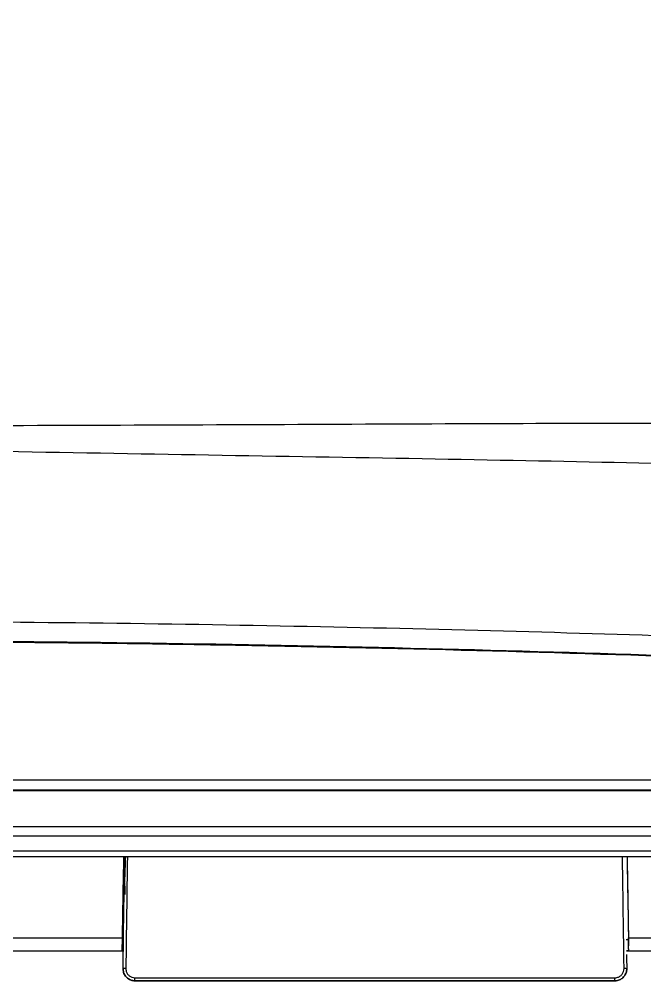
# Model space of a CAD drawing. Header units: millimetres. Extents: x 28 to 2974, y 8 to 3716.
# Drawn here: x 1208 to 1260.6, y 555.7 to 636.7 of the extents above; entities that cross this region are included whole.
import ezdxf

# ---------------------------------------------------------------- set-up
doc = ezdxf.new("R2010")
doc.units = ezdxf.units.MM
doc.layers.add('1LINE', color=7, linetype='CONTINUOUS')

msp = doc.modelspace()

# ---------------------------------------------------------------- linework, layer by layer
at = {"layer": '1LINE', "linetype": 'Continuous'}
for p, q in [((1216.75, 558.254), (1216.63, 558.254)), ((1216.63, 558.254), (1216.75, 558.254)), ((1216.75, 558.254), (1216.63, 558.254)), ((1216.631, 558.254), (1216.751, 558.254)), ((1216.659, 558.254), (1216.756, 558.254)), ((1216.673, 558.254), (1216.797, 558.254)), ((1259.292, 558.254), (1259.105, 558.254)), ((1259.106, 558.254), (1259.292, 558.254)), ((1259.293, 558.237), (1259.293, 558.237)), ((1216.73, 556.751), (1216.73, 556.751)), ((1259.127, 556.751), (1259.127, 556.751))]:
    msp.add_line(p, q, dxfattribs=at)
for centre, major_axis, ratio, start_param, end_param in [((1216.959, 556.748), (0.23, -0.003), 0.106352, 1.561131, 3.141593), ((1258.897, 556.748), (-0.23, -0.003), 0.105855, 3.141593, 4.682973), ((1217.729, 555.967), (0, 0.23), 0.011522, 3.141599, 4.818791), ((1258.127, 555.967), (0, 0.23), 0.027779, 3.141599, 4.818799)]:
    msp.add_ellipse(centre, major_axis=major_axis, ratio=ratio, start_param=start_param, end_param=end_param, dxfattribs=at)
for points, degree, knots in [([(1319.03, 705.077), (1321.48, 701.927), (1323.93, 698.821), (1328.904, 692.508), (1331.355, 689.391), (1338.508, 680.192), (1343.006, 674.26), (1351.206, 663.113), (1354.958, 657.856), (1361.778, 647.951), (1364.806, 643.316), (1370.115, 634.768), (1372.396, 630.844), (1376.329, 623.75), (1377.99, 620.587), (1380.107, 615.199), (1380.545, 612.999), (1379.767, 610.474), (1379.256, 609.763), (1377.972, 608.516), (1377.166, 607.989), (1375.189, 607.116), (1374.016, 606.771), (1371.266, 606.239), (1369.698, 606.079), (1364.556, 605.421), (1360.478, 604.884), (1350.905, 603.854), (1345.419, 603.361), (1335.964, 602.809), (1332.594, 602.655), (1325.517, 602.427), (1321.804, 602.351), (1314.017, 602.282), (1309.943, 602.288), (1301.422, 602.38), (1297.01, 602.477), (1287.744, 602.587), (1282.859, 602.621), (1272.729, 602.657), (1267.46, 602.66), (1256.509, 602.646), (1250.827, 602.628), (1239.066, 602.582), (1232.989, 602.553), (1220.777, 602.501), (1214.599, 602.476), (1202.096, 602.438), (1195.821, 602.425), (1189.376, 602.418)], 3, [0, 0, 0, 0, 0.03125, 0.03125, 0.0625, 0.0625, 0.125, 0.125, 0.1875, 0.1875, 0.25, 0.25, 0.3125, 0.3125, 0.375, 0.375, 0.4375, 0.4375, 0.46875, 0.46875, 0.5, 0.5, 0.53125, 0.53125, 0.5625, 0.5625, 0.625, 0.625, 0.6875, 0.6875, 0.71875, 0.71875, 0.75, 0.75, 0.78125, 0.78125, 0.8125, 0.8125, 0.84375, 0.84375, 0.875, 0.875, 0.90625, 0.90625, 0.9375, 0.9375, 0.96875, 0.96875, 1, 1, 1, 1]), ([(1189.376, 600.632), (1201.842, 600.387), (1214.129, 600.169), (1232.223, 599.858), (1238.237, 599.757), (1249.974, 599.543), (1255.672, 599.432), (1266.717, 599.19), (1272.062, 599.06), (1282.382, 598.772), (1287.381, 598.615), (1296.895, 598.258), (1301.403, 598.04), (1310.099, 597.651), (1314.294, 597.493), (1326.335, 597.136), (1333.702, 597.06), (1347.022, 597.183), (1352.879, 597.375), (1363.198, 597.853), (1367.662, 598.134), (1373.412, 598.461), (1375.17, 598.552), (1378.385, 598.675), (1379.85, 598.795), (1383.627, 599.414), (1385.397, 600.168), (1387.153, 601.87), (1387.588, 602.519), (1388.225, 603.778), (1388.425, 604.421), (1388.621, 605.701), (1388.636, 606.336), (1388.593, 607.004)], 3, [0, 0, 0, 0, 0.095703, 0.095703, 0.143555, 0.143555, 0.191406, 0.191406, 0.239258, 0.239258, 0.287109, 0.287109, 0.334961, 0.334961, 0.382812, 0.382812, 0.478515, 0.478515, 0.574218, 0.574218, 0.669922, 0.669922, 0.717773, 0.717773, 0.765625, 0.765625, 0.861328, 0.861328, 0.909179, 0.909179, 0.957031, 0.957031, 1, 1, 1, 1]), ([(1189.376, 586.011), (1201.889, 586.011), (1214.378, 585.895), (1238.732, 585.467), (1250.365, 585.163), (1272.543, 584.456), (1283.102, 584.045), (1297.434, 583.473), (1301.948, 583.29), (1310.641, 582.967), (1314.804, 582.823), (1326.786, 582.463), (1334.089, 582.318), (1347.394, 582.298), (1353.415, 582.423), (1363.945, 582.998), (1368.44, 583.444), (1376.08, 584.689), (1379.239, 585.485), (1384.198, 587.447), (1386.018, 588.614), (1388.521, 591.351), (1389.184, 592.925), (1389.486, 594.918), (1389.516, 595.182), (1389.538, 595.451)], 3, [0, 0, 0, 0, 0.098525, 0.098525, 0.197049, 0.197049, 0.295574, 0.295574, 0.344836, 0.344836, 0.394098, 0.394098, 0.492623, 0.492623, 0.591147, 0.591147, 0.689672, 0.689672, 0.788196, 0.788196, 0.886721, 0.886721, 0.985246, 0.985246, 1, 1, 1, 1]), ([(1338.039, 580.664), (1337.811, 580.669), (1337.519, 580.667), (1336.997, 580.67), (1336.734, 580.671), (1335.944, 580.677), (1335.413, 580.681), (1333.808, 580.697), (1332.722, 580.711), (1329.412, 580.76), (1327.139, 580.805), (1320.128, 580.97), (1315.18, 581.123), (1299.668, 581.668), (1288.503, 582.157), (1262.912, 583.111), (1248.694, 583.561), (1219.577, 584.183), (1204.658, 584.357), (1189.376, 584.356)], 3, [0, 0, 0, 0, 0.007813, 0.007813, 0.015625, 0.015625, 0.03125, 0.03125, 0.0625, 0.0625, 0.125, 0.125, 0.25, 0.25, 0.5, 0.5, 0.75, 0.75, 1, 1, 1, 1]), ([(1189.376, 584.318), (1197, 584.318), (1204.604, 584.275), (1219.692, 584.108), (1227.183, 583.984), (1248.967, 583.516), (1262.741, 583.082), (1281.942, 582.37), (1288.02, 582.125), (1299.456, 581.67), (1304.837, 581.461), (1314.874, 581.114), (1319.54, 580.972), (1323.979, 580.867)], 3, [0, 0, 0, 0, 0.143824, 0.143824, 0.287649, 0.287649, 0.575297, 0.575297, 0.719121, 0.719121, 0.862946, 0.862946, 1, 1, 1, 1]), ([(1189.38, 572.661), (1214.332, 572.646), (1239.286, 572.633), (1272.403, 572.658), (1282.621, 572.675), (1301.11, 572.689), (1309.436, 572.69), (1324.581, 572.682), (1331.451, 572.674), (1344.038, 572.662), (1349.701, 572.658), (1364.688, 572.656), (1372.029, 572.659), (1376.55, 572.655)], 3, [0, 0, 0, 0, 0.25, 0.25, 0.375, 0.375, 0.5, 0.5, 0.625, 0.625, 0.75, 0.75, 1, 1, 1, 1]), ([(1375.767, 571.776), (1368.888, 571.776), (1353.682, 571.776), (1346.145, 571.776), (1336.667, 571.776), (1326.777, 571.776), (1316.068, 571.776), (1303.929, 571.776), (1290.916, 571.776), (1283.771, 571.776), (1276.342, 571.776), (1268.857, 571.776), (1260.6, 571.776), (1252.438, 571.776), (1243.747, 571.776), (1235.034, 571.776), (1226.019, 571.776), (1207.965, 571.776), (1189.38, 571.776)], 2, [0, 0, 0, 0.25, 0.25, 0.375, 0.375, 0.5, 0.5, 0.625, 0.625, 0.6875, 0.6875, 0.75, 0.75, 0.8125, 0.8125, 0.875, 0.875, 1, 1, 1]), ([(1379.956, 571.726), (1379.956, 571.726), (1379.956, 571.726), (1379.549, 571.726), (1379.125, 571.726), (1378.207, 571.726), (1377.713, 571.726), (1376.631, 571.726), (1376.044, 571.726), (1374.765, 571.726), (1374.071, 571.726), (1372.58, 571.726), (1371.784, 571.726), (1370.092, 571.726), (1369.196, 571.726), (1366.357, 571.726), (1364.263, 571.726), (1359.668, 571.726), (1357.167, 571.726), (1351.755, 571.726), (1348.843, 571.726), (1344.935, 571.726), (1344.14, 571.726), (1342.529, 571.726), (1341.712, 571.726), (1339.228, 571.726), (1337.526, 571.726), (1334.036, 571.726), (1332.248, 571.726), (1328.587, 571.726), (1326.715, 571.726), (1320.956, 571.726), (1316.93, 571.726), (1310.53, 571.726), (1308.337, 571.726), (1304.944, 571.726), (1303.796, 571.726), (1301.464, 571.726), (1300.283, 571.726), (1294.308, 571.726), (1289.302, 571.726), (1281.392, 571.726), (1278.689, 571.726), (1274.523, 571.726), (1273.116, 571.726), (1270.263, 571.726), (1268.818, 571.726), (1265.888, 571.726), (1264.404, 571.726), (1262.15, 571.726), (1261.393, 571.726), (1259.873, 571.726), (1259.111, 571.726), (1255.287, 571.726), (1252.193, 571.726), (1245.935, 571.726), (1242.772, 571.726), (1236.378, 571.726), (1233.146, 571.726), (1226.616, 571.726), (1223.316, 571.726), (1218.315, 571.726), (1216.639, 571.726), (1214.112, 571.726), (1213.267, 571.726), (1211.574, 571.726), (1210.724, 571.726), (1206.474, 571.726), (1203.067, 571.726), (1196.235, 571.726), (1192.811, 571.726), (1189.38, 571.726)], 3, [0, 0, 0, 0, 0.000002, 0.000002, 0.031252, 0.031252, 0.062502, 0.062502, 0.093752, 0.093752, 0.125002, 0.125002, 0.156252, 0.156252, 0.187502, 0.187502, 0.250002, 0.250002, 0.312502, 0.312502, 0.375001, 0.375001, 0.390626, 0.390626, 0.406251, 0.406251, 0.437501, 0.437501, 0.468751, 0.468751, 0.500001, 0.500001, 0.562501, 0.562501, 0.593751, 0.593751, 0.609376, 0.609376, 0.625001, 0.625001, 0.687501, 0.687501, 0.718751, 0.718751, 0.734376, 0.734376, 0.750001, 0.750001, 0.765626, 0.765626, 0.773438, 0.773438, 0.781251, 0.781251, 0.8125, 0.8125, 0.84375, 0.84375, 0.875, 0.875, 0.90625, 0.90625, 0.921875, 0.921875, 0.929688, 0.929688, 0.9375, 0.9375, 0.96875, 0.96875, 1, 1, 1, 1]), ([(1189.38, 568.723), (1196.162, 568.723), (1202.904, 568.723), (1216.307, 568.723), (1222.973, 568.723), (1242.549, 568.723), (1255.164, 568.723), (1278.541, 568.723), (1289.157, 568.723), (1308.169, 568.723), (1316.66, 568.723), (1339.782, 568.724), (1352.377, 568.723), (1366.38, 568.723), (1370.228, 568.723), (1376.26, 568.724), (1378.28, 568.724), (1379.904, 568.723)], 3, [0, 0, 0, 0, 0.0625, 0.0625, 0.125, 0.125, 0.25, 0.25, 0.375, 0.375, 0.5, 0.5, 0.75, 0.75, 0.875, 0.875, 1, 1, 1, 1]), ([(1379.46, 567.908), (1377.84, 567.908), (1375.824, 567.908), (1369.808, 567.907), (1365.969, 567.908), (1352.001, 567.907), (1339.437, 567.908), (1316.373, 567.908), (1307.904, 567.908), (1288.941, 567.908), (1278.353, 567.908), (1255.03, 567.908), (1242.441, 567.907), (1222.906, 567.908), (1216.253, 567.908), (1202.877, 567.908), (1196.148, 567.908), (1189.38, 567.908)], 3, [0, 0, 0, 0, 0.125, 0.125, 0.25, 0.25, 0.5, 0.5, 0.625, 0.625, 0.75, 0.75, 0.875, 0.875, 0.9375, 0.9375, 1, 1, 1, 1]), ([(1189.38, 566.672), (1202.806, 566.672), (1216.108, 566.672), (1242.005, 566.672), (1254.49, 566.672), (1277.53, 566.672), (1287.987, 566.672), (1306.801, 566.672), (1315.154, 566.672), (1337.993, 566.672), (1350.431, 566.672), (1364.255, 566.672), (1368.055, 566.672), (1374.01, 566.672), (1376.004, 566.672), (1377.613, 566.672)], 3, [0, 0, 0, 0, 0.125, 0.125, 0.25, 0.25, 0.375, 0.375, 0.5, 0.5, 0.75, 0.75, 0.875, 0.875, 1, 1, 1, 1]), ([(1375.966, 566.172), (1374.369, 566.172), (1372.394, 566.172), (1366.494, 566.172), (1362.73, 566.172), (1349.035, 566.172), (1336.713, 566.172), (1314.088, 566.172), (1305.817, 566.172), (1287.188, 566.172), (1276.831, 566.172), (1253.99, 566.172), (1241.605, 566.172), (1215.908, 566.172), (1202.706, 566.172), (1189.38, 566.172)], 3, [0, 0, 0, 0, 0.125, 0.125, 0.25, 0.25, 0.5, 0.5, 0.625, 0.625, 0.75, 0.75, 0.875, 0.875, 1, 1, 1, 1]), ([(1258.903, 556.772), (1258.901, 556.925), (1258.899, 557.077), (1258.888, 557.84), (1258.88, 558.449), (1258.838, 561.43), (1258.805, 563.801), (1258.772, 566.173)], 3, [0, 0, 0, 0, 0.048655, 0.048655, 0.243277, 0.243277, 1, 1, 1, 1]), ([(1216.855, 564.009), (1216.855, 564.017), (1216.854, 564.026), (1216.854, 564.045), (1216.853, 564.057), (1216.853, 564.069)], 3, [0, 0, 0, 0, 0.416212, 0.416212, 1, 1, 1, 1]), ([(1216.855, 564.009), (1216.857, 563.953), (1216.859, 563.896), (1216.863, 563.787), (1216.865, 563.734), (1216.868, 563.639), (1216.869, 563.597), (1216.871, 563.528), (1216.872, 563.5), (1216.873, 563.465), (1216.874, 563.456), (1216.873, 563.456)], 3, [0, 0, 0, 0, 0.201334, 0.201334, 0.402667, 0.402667, 0.604008, 0.604008, 0.805278, 0.805278, 1, 1, 1, 1]), ([(1216.873, 563.456), (1216.873, 563.456), (1216.873, 563.446), (1216.874, 563.409), (1216.875, 563.381), (1216.877, 563.311), (1216.879, 563.268), (1216.882, 563.174), (1216.884, 563.12), (1216.886, 563.039), (1216.887, 563.012), (1216.888, 562.985)], 3, [0, 0, 0, 0, 0.223004, 0.223004, 0.446002, 0.446002, 0.669097, 0.669097, 0.892332, 0.892332, 1, 1, 1, 1]), ([(1195.388, 559.343), (1198.538, 559.343), (1201.687, 559.343), (1208.775, 559.343), (1212.713, 559.343), (1216.651, 559.343)], 3, [0, 0, 0, 0, 0.444361, 0.444361, 1, 1, 1, 1]), ([(1216.651, 559.343), (1216.651, 559.302), (1216.65, 559.261), (1216.647, 559.108), (1216.645, 558.995), (1216.642, 558.785), (1216.64, 558.685), (1216.636, 558.513), (1216.635, 558.438), (1216.633, 558.322), (1216.632, 558.28), (1216.631, 558.244), (1216.631, 558.237), (1216.63, 558.237)], 3, [0, 0, 0, 0, 0.073282, 0.073282, 0.274547, 0.274547, 0.475813, 0.475813, 0.677051, 0.677051, 0.878261, 0.878261, 1, 1, 1, 1]), ([(1259.293, 558.237), (1259.293, 558.237), (1259.292, 558.256), (1259.291, 558.331), (1259.29, 558.386), (1259.288, 558.526), (1259.286, 558.612), (1259.283, 558.802), (1259.281, 558.909), (1259.278, 559.084), (1259.277, 559.152), (1259.275, 559.261), (1259.274, 559.302), (1259.273, 559.343)], 3, [0, 0, 0, 0, 0.202016, 0.202016, 0.403415, 0.403415, 0.604847, 0.604847, 0.806256, 0.806256, 0.926728, 0.926728, 1, 1, 1, 1]), ([(1259.293, 558.237), (1259.293, 558.237), (1259.293, 558.247), (1259.292, 558.284), (1259.291, 558.312), (1259.29, 558.382), (1259.289, 558.425), (1259.288, 558.519), (1259.287, 558.573), (1259.286, 558.646), (1259.285, 558.665), (1259.285, 558.684)], 3, [0, 0, 0, 0, 0.229992, 0.229992, 0.460729, 0.460729, 0.691378, 0.691378, 0.921943, 0.921943, 1, 1, 1, 1]), ([(1217.729, 555.737), (1217.618, 555.737), (1217.505, 555.756), (1217.295, 555.83), (1217.195, 555.885), (1217.02, 556.023), (1216.944, 556.108), (1216.825, 556.297), (1216.78, 556.403), (1216.737, 556.59), (1216.728, 556.671), (1216.73, 556.751)], 3, [0, 0, 0, 0, 0.211649, 0.211649, 0.423206, 0.423206, 0.635001, 0.635001, 0.847721, 0.847721, 1, 1, 1, 1]), ([(1216.73, 556.751), (1216.728, 556.671), (1216.737, 556.59), (1216.78, 556.403), (1216.825, 556.297), (1216.944, 556.108), (1217.02, 556.023), (1217.195, 555.885), (1217.295, 555.83), (1217.505, 555.756), (1217.618, 555.737), (1217.729, 555.737)], 3, [0, 0, 0, 0, 0.152278, 0.152278, 0.364998, 0.364998, 0.576794, 0.576794, 0.78835, 0.78835, 1, 1, 1, 1]), ([(1216.962, 556.772), (1216.961, 556.71), (1216.968, 556.648), (1217.001, 556.504), (1217.035, 556.422), (1217.127, 556.277), (1217.186, 556.212), (1217.32, 556.105), (1217.397, 556.063), (1217.559, 556.006), (1217.646, 555.992), (1217.732, 555.992)], 3, [0, 0, 0, 0, 0.152455, 0.152455, 0.365327, 0.365327, 0.577126, 0.577126, 0.78855, 0.78855, 1, 1, 1, 1]), ([(1259.127, 556.751), (1259.128, 556.639), (1259.11, 556.524), (1259.038, 556.311), (1258.983, 556.209), (1258.844, 556.032), (1258.759, 555.954), (1258.569, 555.833), (1258.462, 555.788), (1258.279, 555.746), (1258.203, 555.737), (1258.127, 555.737)], 3, [0, 0, 0, 0, 0.214529, 0.214529, 0.429085, 0.429085, 0.643639, 0.643639, 0.857447, 0.857447, 1, 1, 1, 1]), ([(1258.127, 555.737), (1258.203, 555.737), (1258.279, 555.746), (1258.462, 555.788), (1258.569, 555.833), (1258.759, 555.954), (1258.844, 556.032), (1258.983, 556.209), (1259.038, 556.311), (1259.11, 556.524), (1259.128, 556.639), (1259.127, 556.751)], 3, [0, 0, 0, 0, 0.142553, 0.142553, 0.356361, 0.356361, 0.570915, 0.570915, 0.785471, 0.785471, 1, 1, 1, 1]), ([(1258.133, 555.992), (1258.191, 555.992), (1258.25, 555.998), (1258.391, 556.031), (1258.473, 556.065), (1258.62, 556.158), (1258.686, 556.218), (1258.793, 556.355), (1258.835, 556.433), (1258.891, 556.598), (1258.904, 556.686), (1258.903, 556.772)], 3, [0, 0, 0, 0, 0.142375, 0.142375, 0.356041, 0.356041, 0.570617, 0.570617, 0.785312, 0.785312, 1, 1, 1, 1]), ([(1217.729, 555.737), (1223.849, 555.737), (1229.968, 555.737), (1239.76, 555.737), (1243.433, 555.737), (1250.78, 555.737), (1254.454, 555.737), (1258.127, 555.737)], 3, [0, 0, 0, 0, 0.454361, 0.454361, 0.72718, 0.72718, 1, 1, 1, 1]), ([(1217.732, 555.992), (1217.885, 555.992), (1218.039, 555.992), (1218.805, 555.992), (1219.419, 555.992), (1222.485, 555.992), (1224.938, 555.992), (1237.64, 555.992), (1247.887, 555.992), (1258.133, 555.992)], 3, [0, 0, 0, 0, 0.011383, 0.011383, 0.056917, 0.056917, 0.239051, 0.239051, 1, 1, 1, 1])]:
    msp.add_open_spline(points, degree=degree, knots=knots, dxfattribs=at)
for points, degree in [([(1216.77, 566.178), (1216.73, 563.9), (1216.691, 561.622), (1216.651, 559.343)], 3), ([(1216.73, 556.751), (1216.773, 559.893), (1216.817, 563.037), (1216.861, 566.178)], 3), ([(1216.926, 566.173), (1216.902, 565.471), (1216.877, 564.77), (1216.853, 564.069)], 3), ([(1216.855, 564.069), (1216.879, 564.77), (1216.904, 565.472), (1216.928, 566.173)], 3), ([(1217.093, 566.172), (1217.05, 563.039), (1217.006, 559.906), (1216.962, 556.772)], 3), ([(1259.154, 566.179), (1259.194, 563.9), (1259.234, 561.622), (1259.273, 559.343)], 3), ([(1259.154, 566.174), (1259.198, 563.678), (1259.241, 561.18), (1259.285, 558.684)], 3), ([(1216.853, 564.069), (1216.855, 564.069)], 1), ([(1216.855, 564.069), (1216.855, 564.069), (1216.855, 564.069), (1216.855, 564.069)], 3), ([(1259.273, 559.343), (1260.602, 559.343), (1261.93, 559.343), (1263.258, 559.343)], 3), ([(1216.722, 559.197), (1216.736, 559.197), (1216.75, 559.197), (1216.764, 559.197)], 3), ([(1259.092, 559.205), (1259.154, 559.205), (1259.215, 559.205), (1259.276, 559.205)], 3), ([(1216.63, 558.237), (1209.549, 558.237), (1202.467, 558.237), (1195.385, 558.237)], 3), ([(1216.75, 558.254), (1216.711, 558.254), (1216.671, 558.254), (1216.631, 558.254)], 3), ([(1259.292, 558.254), (1259.23, 558.254), (1259.168, 558.254), (1259.106, 558.254)], 3), ([(1259.11, 557.954), (1259.116, 557.553), (1259.121, 557.152), (1259.127, 556.751)], 3), ([(1266.893, 558.237), (1264.36, 558.237), (1261.826, 558.237), (1259.293, 558.237)], 3), ([(1258.127, 555.737), (1244.663, 555.737), (1231.197, 555.737), (1217.729, 555.737)], 3)]:
    msp.add_open_spline(points, degree=degree, dxfattribs=at)

doc.saveas('drawing.dxf')
